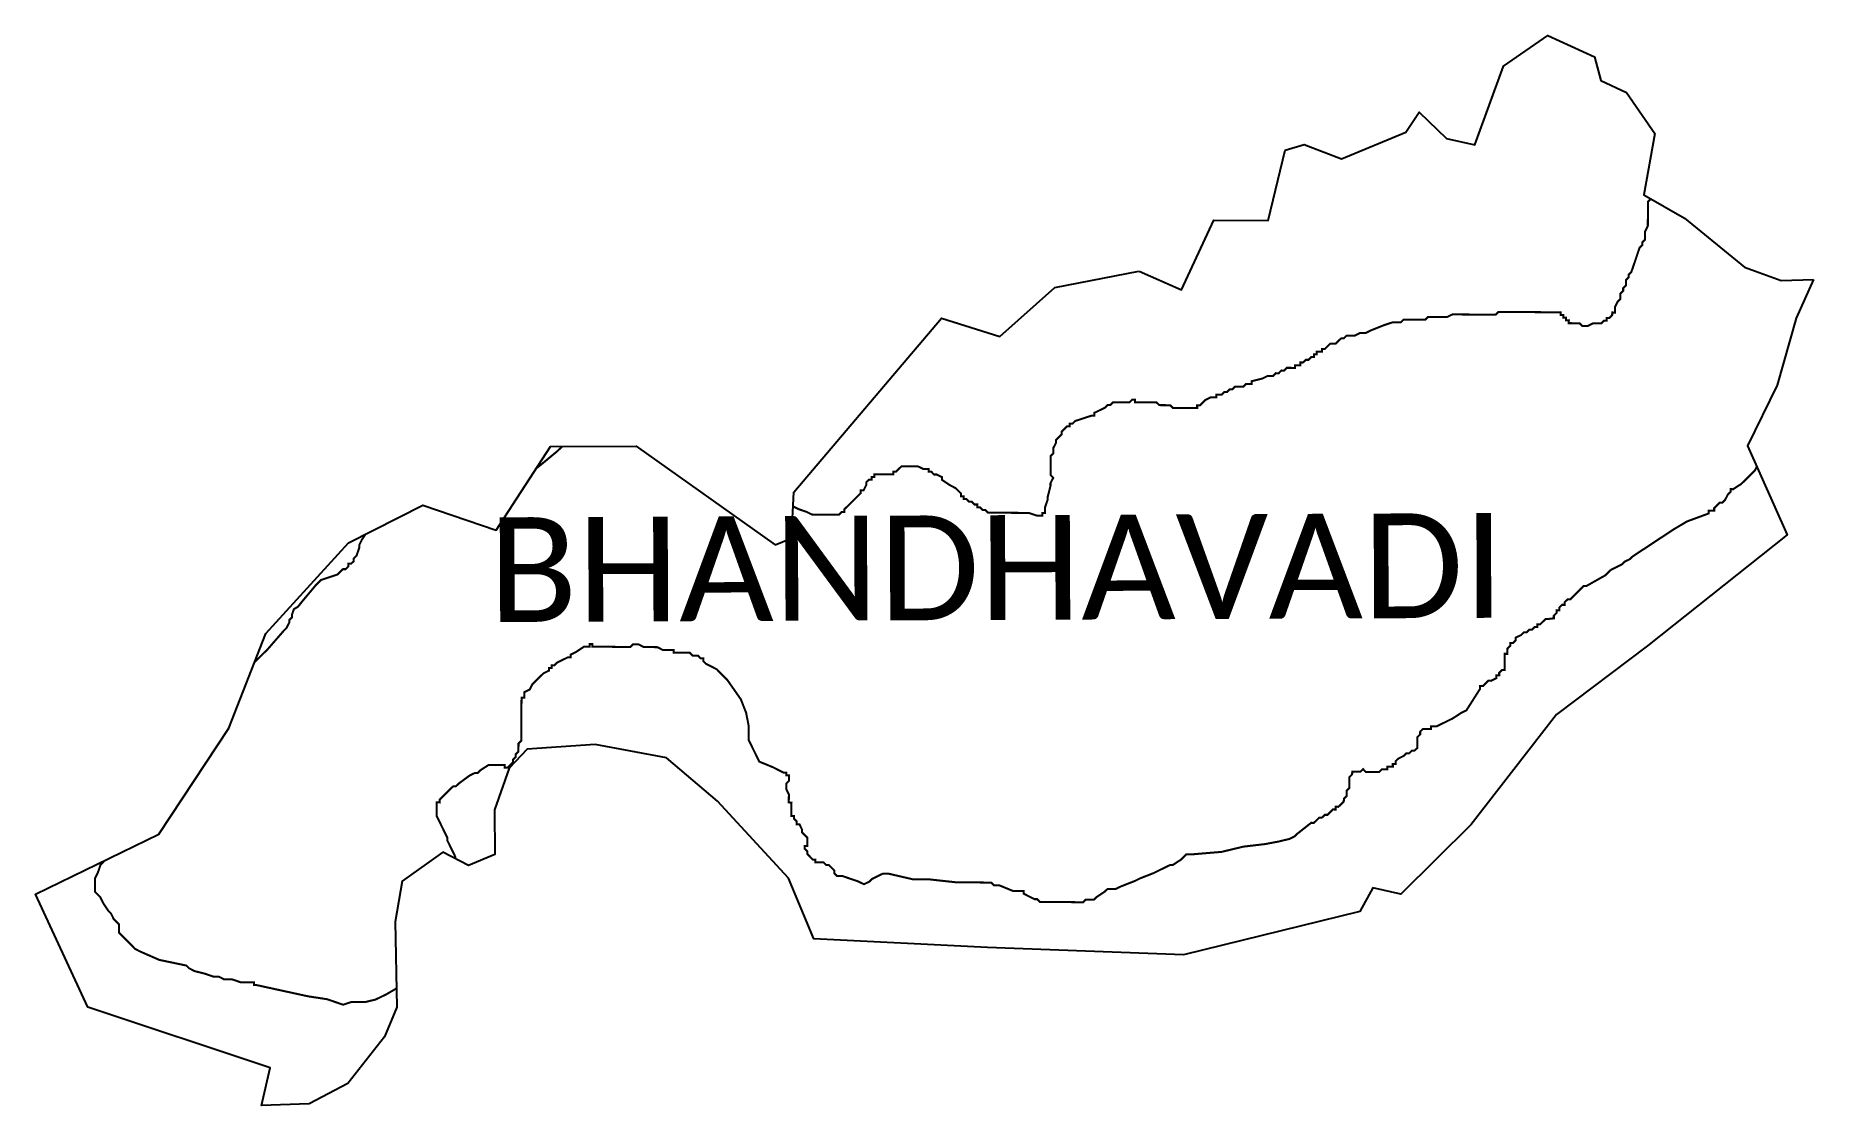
# Model space of a CAD drawing. Header units: metres. Extents: x 321833 to 324480, y 1838067 to 1839661.
import ezdxf

# ---------------------------------------------------------------- set-up
doc = ezdxf.new("R2010")
doc.units = ezdxf.units.M
for name, color, linetype in [('HAZARDS LINE', 1, 'Continuous'), ('village', 3, 'Continuous'), ('VILLAGE NAME', 250, 'Continuous')]:
    doc.layers.add(name, color=color, linetype=linetype)
doc.styles.get("Standard").update_dxf_attribs({"font": 'simplex.shx'})

msp = doc.modelspace()

# ---------------------------------------------------------------- linework, layer by layer
at = {"color": 3, "true_color": 0x00ff00, "flags": 128}
msp.add_lwpolyline([(323350.8, 1839285.7), (323475.9, 1839309.9)], dxfattribs=at)
at = {"layer": 'HAZARDS LINE', "lineweight": 18, "const_width": 3.03}
for points in [[(322961, 1838959.7), (322968.9, 1838955.7), (322981, 1838951.6), (322989, 1838947.6), (323029.4, 1838947.4), (323033.4, 1838951.4), (323037.5, 1838951.4), (323037.5, 1838955.4), (323053.7, 1838971.5), (323057.7, 1838975.5), (323061.8, 1838979.5), (323061.8, 1838983.5), (323065.9, 1838983.5), (323069.9, 1838991.6), (323069.9, 1838995.6), (323074, 1838999.6), (323078, 1838999.6), (323078.1, 1839003.6), (323082.1, 1839003.6), (323082.1, 1839007.6), (323110.3, 1839007.5), (323110.4, 1839011.5), (323114.4, 1839011.5), (323118.4, 1839015.5), (323122.5, 1839019.5), (323146.7, 1839019.4), (323154.8, 1839015.4), (323162.8, 1839015.3), (323162.8, 1839011.3), (323166.8, 1839011.3), (323170.8, 1839007.2), (323174.9, 1839007.2), (323182.9, 1839003.1), (323182.9, 1838999.1), (323195, 1838991), (323203, 1838986.9), (323207, 1838982.8), (323211, 1838978.8), (323211, 1838974.7), (323215.1, 1838974.7), (323215, 1838970.7), (323219.1, 1838970.7), (323223.1, 1838966.6), (323227.1, 1838966.6), (323231.1, 1838962.5), (323235.2, 1838962.5), (323235.2, 1838958.5), (323239.2, 1838958.5), (323243.2, 1838954.4), (323247.2, 1838954.4), (323251.2, 1838950.3), (323311.8, 1838950), (323323.8, 1838946), (323331.9, 1838945.9), (323331.9, 1838950), (323336, 1838949.9), (323336, 1838958), (323340.1, 1838970.1), (323340.1, 1838974.1), (323344.2, 1838990.2), (323344.2, 1838994.3), (323348.3, 1839002.3), (323344.3, 1839006.4), (323344.4, 1839034.6), (323348.5, 1839038.6), (323348.5, 1839046.7), (323352.6, 1839054.7), (323352.6, 1839058.8), (323356.7, 1839062.8), (323360.7, 1839066.8), (323360.7, 1839070.8), (323364.8, 1839074.9), (323368.8, 1839078.9), (323372.9, 1839078.9), (323372.9, 1839082.9), (323376.9, 1839082.9), (323381, 1839086.9), (323405.2, 1839094.8), (323409.3, 1839094.8), (323409.3, 1839098.9), (323425.5, 1839106.8), (323429.5, 1839110.9), (323433.5, 1839110.8), (323437.6, 1839114.9), (323461.8, 1839114.7), (323465.9, 1839118.8), (323469.9, 1839118.7), (323469.9, 1839114.7), (323502.1, 1839114.5), (323506.2, 1839110.5), (323522.3, 1839110.4), (323526.3, 1839106.4), (323562.6, 1839106.2), (323562.6, 1839110.2), (323566.7, 1839110.2), (323570.7, 1839114.2), (323574.8, 1839118.2), (323582.8, 1839122.2), (323590.9, 1839122.2), (323590.9, 1839126.2), (323599, 1839126.2), (323603.1, 1839130.2), (323607.1, 1839130.2), (323611.1, 1839134.2), (323615.2, 1839134.2), (323619.2, 1839138.2), (323631.3, 1839138.1), (323635.4, 1839142.1), (323643.5, 1839142.1), (323643.5, 1839146.1), (323659.6, 1839150.1), (323667.7, 1839154.1), (323675.8, 1839154.1), (323679.8, 1839158.1), (323683.9, 1839158), (323687.9, 1839162.1), (323692, 1839162), (323696, 1839166.1), (323708.1, 1839166), (323708.1, 1839170), (323716.2, 1839170), (323716.2, 1839174), (323720.2, 1839174), (323724.3, 1839178), (323728.3, 1839178), (323732.4, 1839182), (323736.4, 1839182), (323736.4, 1839186), (323740.5, 1839186), (323740.5, 1839190.1), (323748.6, 1839190), (323748.6, 1839194), (323752.6, 1839194), (323760.7, 1839202.1), (323768.8, 1839202), (323772.8, 1839206), (323776.9, 1839210), (323780.9, 1839210), (323785, 1839214), (323797.1, 1839214), (323805.2, 1839218), (323813.2, 1839217.9), (323821.3, 1839221.9), (323841.5, 1839229.9), (323853.7, 1839233.9), (323865.8, 1839233.8), (323869.8, 1839237.8), (323902.1, 1839237.7), (323906.1, 1839241.7), (323934.4, 1839241.6), (323942.5, 1839245.6), (324007, 1839245.3), (324011, 1839249.3), (324103.8, 1839248.8), (324103.8, 1839244.8), (324107.8, 1839244.8), (324107.8, 1839240.7), (324111.8, 1839240.7), (324111.8, 1839236.7), (324115.9, 1839236.7), (324115.8, 1839232.6), (324132, 1839232.5), (324136, 1839228.5), (324144.1, 1839228.5), (324152.1, 1839232.4), (324164.2, 1839232.4), (324168.3, 1839236.4), (324172.3, 1839236.4), (324172.4, 1839240.4), (324176.4, 1839240.4), (324180.4, 1839244.4), (324180.5, 1839248.5), (324184.5, 1839248.4), (324184.5, 1839256.5), (324188.6, 1839264.6), (324192.7, 1839268.6), (324192.7, 1839276.6), (324196.8, 1839280.6), (324196.8, 1839284.7), (324200.8, 1839288.7), (324200.9, 1839296.8), (324204.9, 1839300.8), (324204.9, 1839304.8), (324209, 1839308.8), (324217.2, 1839333), (324221.3, 1839345.1), (324225.3, 1839349.1), (324225.3, 1839353.1), (324229.4, 1839357.1), (324229.4, 1839369.2), (324233.5, 1839377.3), (324233.7, 1839413.6), (324237.7, 1839417.6), (324237.8, 1839418)], [(322578.7, 1839016.3), (322586, 1839022.1), (322610.3, 1839042.2), (322617.2, 1839049)]]:
    msp.add_lwpolyline(points, dxfattribs=at)
at = {"layer": 'HAZARDS LINE', "lineweight": 18}
for points in [[(324395.8, 1839018.8, 3.03, 3.03, 0), (324393.1, 1839013.4, 3.03, 3.03, 0), (324389.1, 1839009.4, 3.03, 3.03, 0), (324381, 1839001.4, 3.03, 3.03, 0), (324372.9, 1838993.4, 3.03, 3.03, 0), (324360.7, 1838985.3, 3.03, 3.03, 0), (324356.7, 1838985.4, 3.03, 3.03, 0), (324356.7, 1838981.3, 3.03, 3.03, 0), (324352.6, 1838977.3, 3.03, 3.03, 0), (324348.5, 1838969.3, 3.03, 3.03, 0), (324344.5, 1838965.3, 3.03, 3.03, 0), (324340.5, 1838965.3, 3.03, 3.03, 0), (324336.4, 1838961.3, 3.03, 3.03, 0), (324332.3, 1838957.2, 3.03, 3.03, 0), (324332.3, 1838953.2, 3.03, 3.03, 0), (324324.3, 1838953.2, 3.03, 3.03, 0), (324324.2, 1838949.2, 3.03, 3.03, 0), (324291.9, 1838937.3, 3.03, 3.03, 0), (324271.7, 1838925.3, 3.03, 3.03, 0), (324211, 1838885.2, 3.03, 3.03, 0), (324206.9, 1838881.2, 3.03, 3.03, 0), (324198.8, 1838877.2, 3.03, 3.03, 0), (324194.8, 1838873.2, 3.03, 3.03, 0), (324186.7, 1838869.2, 3.03, 3.03, 0), (324178.6, 1838865.2, 3.03, 3.03, 0), (324170.5, 1838857.2, 3.03, 3.03, 0), (324142.2, 1838841.2, 3.03, 3.03, 0), (324138.2, 1838841.2, 3.03, 3.03, 0), (324134.1, 1838837.2, 3.03, 3.03, 0), (324126, 1838829.1, 3.03, 3.03, 0), (324122, 1838825.1, 3.03, 3.03, 0), (324117.9, 1838821.1, 3.03, 3.03, 0), (324113.9, 1838821.1, 3.03, 3.03, 0), (324109.8, 1838817.1, 3.03, 3.03, 0), (324109.8, 1838813.1, 3.03, 3.03, 0), (324105.8, 1838813.1, 3.03, 3.03, 0), (324101.7, 1838809.1, 3.03, 3.03, 0), (324101.7, 1838805, 3.03, 3.03, 0), (324097.7, 1838805.1, 3.03, 3.03, 0), (324097.6, 1838801, 3.03, 3.03, 0), (324093.6, 1838797, 3.03, 3.03, 0), (324093.6, 1838793, 3.03, 3.03, 0), (324085.4, 1838792, 3.02, 3.02, 0), (324081.4, 1838792, 3.02, 3.02, 0), (324077.3, 1838788, 3.02, 3.02, 0), (324073.2, 1838784, 3.02, 3.02, 0), (324069.2, 1838784.1, 3.02, 3.02, 0), (324069.2, 1838780, 3.02, 3.02, 0), (324065.1, 1838780.1, 3.02, 3.02, 0), (324061.1, 1838776.1, 3.02, 3.02, 0), (324057.1, 1838776.1, 3.02, 3.02, 0), (324053, 1838772.1, 3.02, 3.02, 0), (324049, 1838772.1, 3.02, 3.02, 0), (324044.9, 1838768.1, 3.02, 3.02, 0), (324036.8, 1838764.2, 3.02, 3.02, 0), (324036.8, 1838760.1, 3.02, 3.02, 0), (324032.7, 1838756.1, 3.02, 3.02, 0), (324028.7, 1838756.2, 3.02, 3.02, 0), (324028.7, 1838752.1, 3.02, 3.02, 0), (324024.6, 1838748.1, 3.02, 3.02, 0), (324024.5, 1838740.1, 3.02, 3.02, 0), (324020.5, 1838740.1, 3.02, 3.02, 0), (324020.3, 1838715.9, 3.02, 3.02, 0), (324016.3, 1838715.9, 3.02, 3.02, 0), (324012.2, 1838711.9, 3.02, 3.02, 0), (324012.2, 1838707.9, 3.02, 3.02, 0), (324008.1, 1838707.9, 3.02, 3.02, 0), (324008.1, 1838703.9, 3.02, 3.02, 0), (324000, 1838699.9, 3.02, 3.02, 0), (323996, 1838700, 3.02, 3.02, 0), (323991.9, 1838696, 3.02, 3.02, 0), (323987.9, 1838692, 3.02, 3.02, 0), (323983.8, 1838692, 3.02, 3.02, 0), (323983.8, 1838688, 3.02, 3.02, 0), (323963.4, 1838655.9, 3.02, 3.02, 0), (323955.3, 1838651.9, 3.02, 3.02, 0), (323943.1, 1838643.9, 3.02, 3.02, 0), (323918.9, 1838632, 3.02, 3.02, 0), (323910.8, 1838632.1, 3.02, 3.02, 0), (323910.8, 1838628.1, 3.02, 3.02, 0), (323898.7, 1838628.2, 3.02, 3.02, 0), (323894.6, 1838624.2, 3.02, 3.02, 0), (323894.6, 1838620.1, 3.02, 3.02, 0), (323890.5, 1838616.1, 3.02, 3.02, 0), (323890.4, 1838600, 3.02, 3.02, 0), (323886.3, 1838596, 3.02, 3.02, 0), (323882.3, 1838596, 3.02, 3.02, 0), (323878.2, 1838592, 3.02, 3.02, 0), (323874.2, 1838592.1, 3.02, 3.02, 0), (323870.2, 1838588.1, 3.02, 3.02, 0), (323862.1, 1838584.1, 3.02, 3.02, 0), (323858, 1838580.1, 3.02, 3.02, 0), (323858, 1838576.1, 3.02, 3.02, 0), (323853.9, 1838576.1, 3.02, 3.02, 0), (323853.9, 1838572.1, 3.02, 3.02, 0), (323845.8, 1838572.1, 3.02, 3.02, 0), (323845.8, 1838568.1, 3.02, 3.02, 0), (323837.7, 1838568.2, 3.02, 3.02, 0), (323833.7, 1838564.2, 3.02, 3.02, 0), (323813.5, 1838564.3, 3.02, 3.02, 0), (323809.5, 1838568.4, 3.02, 3.02, 0), (323805.5, 1838564.4, 3.02, 3.02, 0), (323793.4, 1838564.5, 3.02, 3.02, 0), (323793.3, 1838560.5, 3.02, 3.02, 0), (323789.3, 1838556.5, 3.02, 3.02, 0), (323789.2, 1838540.3, 3.02, 3.02, 0), (323785.1, 1838536.3, 3.02, 3.02, 0), (323785, 1838528.3, 3.02, 3.02, 0), (323781, 1838524.3, 3.02, 3.02, 0), (323780.9, 1838520.2, 3.02, 3.02, 0), (323776.9, 1838516.2, 3.02, 3.02, 0), (323772.8, 1838512.2, 3.02, 3.02, 0), (323768.8, 1838512.3, 3.02, 3.02, 0), (323768.7, 1838508.2, 3.02, 3.02, 0), (323764.7, 1838508.3, 3.02, 3.02, 0), (323760.7, 1838504.3, 3.02, 3.02, 0), (323756.6, 1838500.3, 3.02, 3.02, 0), (323752.6, 1838500.3, 3.02, 3.02, 0), (323748.5, 1838496.3, 3.02, 3.02, 0), (323744.5, 1838496.3, 3.02, 3.02, 0), (323740.4, 1838492.3, 3.02, 3.02, 0), (323736.3, 1838488.3, 3.02, 3.02, 0), (323732.3, 1838488.4, 3.02, 3.02, 0), (323712, 1838472.4, 3.02, 3.02, 0), (323708, 1838468.4, 3.02, 3.02, 0), (323699.9, 1838464.4, 3.02, 3.02, 0), (323683.7, 1838460.5, 3.02, 3.02, 0), (323663.5, 1838456.7, 3.02, 3.02, 0), (323631.3, 1838452.9, 3.02, 3.02, 0), (323598.9, 1838445.1, 3.02, 3.02, 0), (323554.6, 1838441.4, 3.02, 3.02, 0), (323546.5, 1838441.5, 3.02, 3.02, 0), (323542.5, 1838437.5, 3.02, 3.02, 0), (323538.4, 1838433.5, 3.02, 3.02, 0), (323526.2, 1838425.5, 3.02, 3.02, 0), (323522.2, 1838425.5, 3.02, 3.02, 0), (323514.1, 1838421.6, 3.02, 3.02, 0), (323506, 1838417.6, 3.02, 3.02, 0), (323497.9, 1838413.6, 3.02, 3.02, 0), (323477.7, 1838405.7, 3.02, 3.02, 0), (323469.6, 1838401.7, 3.02, 3.02, 0), (323449.4, 1838393.8, 3.02, 3.02, 0), (323441.3, 1838389.9, 3.02, 3.02, 0), (323429.2, 1838390, 3.02, 3.02, 0), (323425.1, 1838386, 3.02, 3.02, 0), (323413, 1838378, 3.02, 3.02, 0), (323408.9, 1838374, 3.02, 3.02, 0), (323396.8, 1838374.1, 3.02, 3.02, 0), (323392.8, 1838370.1, 3.02, 3.02, 0), (323328.3, 1838370.6, 3.02, 3.02, 0), (323324.3, 1838374.7, 3.02, 3.02, 0), (323320.3, 1838374.7, 3.02, 3.02, 0), (323312.2, 1838378.8, 3.02, 3.02, 0), (323304.2, 1838382.9, 3.02, 3.02, 0), (323304.2, 1838386.9, 3.02, 3.02, 0), (323288.1, 1838387, 3.02, 3.02, 0), (323268, 1838395.3, 3.02, 3.02, 0), (323260, 1838395.3, 3.02, 3.02, 0), (323256, 1838399.4, 3.02, 3.02, 0), (323203.6, 1838399.8, 3.02, 3.02, 0), (323163.3, 1838404.2, 3.02, 3.02, 0), (323139.1, 1838404.3, 3.02, 3.02, 0), (323102.9, 1838412.7, 3.02, 3.02, 0), (323094.8, 1838412.8, 3.02, 3.02, 0), (323078.6, 1838404.8, 3.02, 3.02, 0), (323074.6, 1838400.8, 3.02, 3.02, 0), (323066.5, 1838396.9, 3.02, 3.02, 0), (323058.4, 1838400.9, 3.02, 3.02, 0), (323034.3, 1838409.2, 3.02, 3.02, 0), (323026.3, 1838409.3, 3.02, 3.02, 0), (323022.3, 1838413.3, 3.02, 3.02, 0), (323022.3, 1838417.4, 3.02, 3.02, 0), (323018.3, 1838421.4, 3.02, 3.02, 0), (323014.3, 1838425.5, 3.02, 3.02, 0), (323010.3, 1838425.5, 3.02, 3.02, 0), (323006.3, 1838429.6, 3.02, 3.02, 0), (322994.2, 1838429.7, 3.02, 3.02, 0), (322994.2, 1838433.7, 3.02, 3.02, 0), (322990.2, 1838433.7, 3.02, 3.02, 0), (322986.2, 1838437.8, 3.02, 3.02, 0), (322982.2, 1838441.9, 3.02, 3.02, 0), (322982.2, 1838445.9, 3.02, 3.02, 0), (322978.2, 1838450, 3.02, 3.02, 0), (322978.2, 1838454, 3.02, 3.02, 0), (322982.3, 1838454, 3.02, 3.02, 0), (322982.4, 1838466.1, 3.02, 3.02, 0), (322978.4, 1838470.1, 3.02, 3.02, 0), (322974.4, 1838474.2, 3.02, 3.02, 0), (322974.4, 1838478.2, 3.02, 3.02, 0), (322970.4, 1838486.3, 3.02, 3.02, 0), (322966.4, 1838486.3, 3.02, 3.02, 0), (322966.4, 1838490.4, 3.02, 3.02, 0), (322962.4, 1838494.4, 3.02, 3.02, 0), (322962.5, 1838498.5, 3.02, 3.02, 0), (322958.4, 1838498.5, 3.02, 3.02, 0), (322958.6, 1838518.6, 3.02, 3.02, 0), (322954.6, 1838518.7, 3.02, 3.02, 0), (322954.7, 1838530.8, 3.02, 3.02, 0), (322950.7, 1838538.9, 3.02, 3.02, 0), (322950.8, 1838546.9, 3.02, 3.02, 0), (322954.8, 1838550.9, 3.02, 3.02, 0), (322954.9, 1838559, 3.02, 3.02, 0), (322950.9, 1838559, 3.02, 3.02, 0), (322950.9, 1838563.1, 3.02, 3.02, 0), (322946.9, 1838563.1, 3.02, 3.02, 0), (322930.8, 1838571.3, 3.02, 3.02, 0), (322910.7, 1838579.5, 3.02, 3.02, 0), (322894.8, 1838611.9, 3.02, 3.02, 0), (322895, 1838632, 3.02, 3.02, 0), (322891.1, 1838652.2, 3.02, 3.02, 0), (322883.2, 1838672.4, 3.02, 3.02, 0), (322863.3, 1838700.8, 3.02, 3.02, 0), (322847.3, 1838717.1, 3.02, 3.02, 0), (322831.2, 1838725.3, 3.02, 3.02, 0), (322827.2, 1838729.3, 3.02, 3.02, 0), (322827.3, 1838733.4, 3.02, 3.02, 0), (322823.2, 1838733.4, 3.02, 3.02, 0), (322819.2, 1838737.5, 3.02, 3.02, 0), (322811.2, 1838737.5, 3.02, 3.02, 0), (322807.2, 1838741.6, 3.02, 3.02, 0), (322783, 1838741.8, 3.02, 3.02, 0), (322783, 1838745.8, 3.02, 3.02, 0), (322766.9, 1838745.9, 3.02, 3.02, 0), (322758.9, 1838750, 3.02, 3.02, 0), (322738.7, 1838750.2, 3.02, 3.02, 0), (322730.7, 1838754.3, 3.02, 3.02, 0), (322722.6, 1838754.3, 3.02, 3.02, 0), (322718.6, 1838750.3, 3.02, 3.02, 0), (322662.1, 1838750.8, 3.02, 3.02, 0), (322662.2, 1838754.8, 3.02, 3.02, 0), (322658.1, 1838754.8, 3.02, 3.02, 0), (322658.1, 1838750.8, 3.02, 3.02, 0), (322650, 1838750.9, 3.02, 3.02, 0), (322637.9, 1838742.9, 3.02, 3.02, 0), (322629.8, 1838738.9, 3.02, 3.02, 0), (322629.8, 1838734.9, 3.02, 3.02, 0), (322625.7, 1838734.9, 3.02, 3.02, 0), (322609.5, 1838727, 3.02, 3.02, 0), (322605.5, 1838723, 3.02, 3.02, 0), (322601.4, 1838723, 3.02, 3.02, 0), (322601.4, 1838719, 3.02, 3.02, 0), (322597.4, 1838719, 3.02, 3.02, 0), (322597.4, 1838715, 3.02, 3.02, 0), (322589.3, 1838711, 3.02, 3.02, 0), (322577.1, 1838699, 3.02, 3.02, 0), (322573, 1838695, 3.02, 3.02, 0), (322568.9, 1838687, 3.02, 3.02, 0), (322560.8, 1838683, 3.02, 3.02, 0), (322560.8, 1838675, 3.02, 3.02, 0), (322556.7, 1838675, 3.02, 3.02, 0), (322556.2, 1838610.5, 3.02, 3.02, 0), (322552.2, 1838606.5, 3.02, 3.02, 0), (322552.1, 1838594.4, 3.02, 3.02, 0), (322548, 1838590.4, 3.02, 3.02, 0), (322548, 1838586.4, 3.02, 3.02, 0), (322543.9, 1838582.4, 3.02, 3.02, 0), (322543.9, 1838578.4, 3.02, 3.02, 0), (322539.8, 1838574.4, 3.02, 3.02, 0), (322535.7, 1838570.4, 3.02, 3.02, 0), (322531.7, 1838570.4, 3.02, 3.02, 0), (322531.7, 1838574.4, 3.02, 3.02, 0), (322507.6, 1838574.6, 3.02, 3.02, 0), (322495.4, 1838566.6, 3.02, 3.02, 0), (322491.3, 1838562.6, 3.02, 3.02, 0), (322487.3, 1838562.7, 3.02, 3.02, 0), (322479.2, 1838558.7, 3.02, 3.02, 0), (322463, 1838546.7, 3.02, 3.02, 0), (322458.9, 1838542.7, 3.02, 3.02, 0), (322454.9, 1838542.8, 3.02, 3.02, 0), (322450.8, 1838538.8, 3.02, 3.02, 0), (322446.8, 1838534.8, 3.02, 3.02, 0), (322438.7, 1838526.8, 3.02, 3.02, 0), (322434.6, 1838522.8, 3.02, 3.02, 0), (322434.6, 1838518.7, 3.02, 3.02, 0), (322430.5, 1838518.8, 3.02, 3.02, 0), (322430.4, 1838498.6, 3.02, 3.02, 0), (322446.2, 1838466.2, 3.02, 3.02, 0), (322446.2, 1838462.2, 3.02, 3.02, 0), (322454.1, 1838446, 3.02, 3.02, 0), (322458.1, 1838437.9, 3.02, 3.02, 0), (322458.1, 1838434.9, 3.02, 3.02, 0)], [(322159.4, 1838727.9, 3.02, 3.02, 0), (322178.4, 1838746.5, 3.02, 3.02, 0), (322202.8, 1838774.6, 3.02, 3.02, 0), (322206.8, 1838778.6, 3.02, 3.02, 0), (322210.9, 1838786.6, 3.02, 3.02, 0), (322211, 1838790.6, 3.02, 3.02, 0), (322215, 1838794.6, 3.02, 3.02, 0), (322215.1, 1838798.7, 3.02, 3.02, 0), (322217.8, 1838806.7, 3.03, 3.03, 0), (322223.8, 1838810.2, 3.03, 3.03, 0), (322230.1, 1838818.1, 3.03, 3.03, 0), (322250.3, 1838842.2, 3.03, 3.03, 0), (322254.4, 1838846.2, 3.03, 3.03, 0), (322258.4, 1838850.2, 3.03, 3.03, 0), (322282.7, 1838858.2, 3.03, 3.03, 0), (322286.7, 1838862.2, 3.03, 3.03, 0), (322290.8, 1838866.2, 3.03, 3.03, 0), (322294.8, 1838866.2, 3.03, 3.03, 0), (322298.9, 1838870.2, 3.03, 3.03, 0), (322298.9, 1838874.2, 3.03, 3.03, 0), (322302.9, 1838874.2, 3.03, 3.03, 0), (322307, 1838878.2, 3.03, 3.03, 0), (322307, 1838882.3, 3.03, 3.03, 0), (322311.1, 1838886.3, 3.03, 3.03, 0), (322315.2, 1838898.4, 3.03, 3.03, 0), (322315.2, 1838902.4, 3.03, 3.03, 0), (322319.2, 1838910.4, 3.03, 3.03, 0), (322324.3, 1838918, 3.03, 3.03, 0)], [(322370.4, 1838241.7, 3.02, 3.02, 0), (322355.7, 1838233.1, 3.02, 3.02, 0), (322339.5, 1838225.2, 3.02, 3.02, 0), (322323.4, 1838221.3, 3.02, 3.02, 0), (322303.2, 1838221.4, 3.02, 3.02, 0), (322291.1, 1838217.5, 3.02, 3.02, 0), (322267, 1838225.7, 3.02, 3.02, 0), (322238.8, 1838230, 3.02, 3.02, 0), (322162.3, 1838246.7, 3.02, 3.02, 0), (322158.3, 1838246.8, 3.02, 3.02, 0), (322158.3, 1838250.8, 3.02, 3.02, 0), (322138.2, 1838251, 3.02, 3.02, 0), (322126.1, 1838255.1, 3.02, 3.02, 0), (322114, 1838255.2, 3.02, 3.02, 0), (322106, 1838259.3, 3.02, 3.02, 0), (322098, 1838259.3, 3.02, 3.02, 0), (322085.9, 1838263.5, 3.02, 3.02, 0), (322069.8, 1838267.6, 3.02, 3.02, 0), (322061.8, 1838271.7, 3.02, 3.02, 0), (322057.8, 1838275.8, 3.02, 3.02, 0), (322017.5, 1838284.2, 3.02, 3.02, 0), (321989.4, 1838296.5, 3.02, 3.02, 0), (321981.4, 1838300.6, 3.02, 3.02, 0), (321969.4, 1838312.8, 3.02, 3.02, 0), (321961.4, 1838320.9, 3.02, 3.02, 0), (321957.4, 1838324.9, 3.02, 3.02, 0), (321957.5, 1838337, 3.02, 3.02, 0), (321953.5, 1838341.1, 3.02, 3.02, 0), (321949.5, 1838345.2, 3.02, 3.02, 0), (321945.5, 1838353.3, 3.02, 3.02, 0), (321941.5, 1838357.3, 3.02, 3.02, 0), (321933.5, 1838369.5, 3.02, 3.02, 0), (321929.6, 1838377.6, 3.02, 3.02, 0), (321925.6, 1838381.6, 3.02, 3.02, 0), (321921.6, 1838385.7, 3.02, 3.02, 0), (321921.7, 1838405.9, 3.02, 3.02, 0), (321925.8, 1838413.9, 3.02, 3.02, 0), (321930, 1838426, 3.02, 3.02, 0), (321934, 1838430, 3.02, 3.02, 0), (321934, 1838431.1, 3.02, 3.02, 0)]]:
    msp.add_lwpolyline(points, format="xyseb", dxfattribs=at)
at = {"layer": 'village', "color": 3, "true_color": 0x00ff00}
for points in [[(323476, 1839309.9, 0), (323539.4, 1839282.1, 0), (323587.4, 1839385.9, 0), (323668.2, 1839385.5, 0), (323693.5, 1839490.5, 0), (323721.8, 1839498.8, 0), (323777.6, 1839477.3, 0), (323873, 1839517.2, 0), (323893.3, 1839546.7, 0), (323933.6, 1839507.7, 0), (323976.1, 1839498, 0), (324018.7, 1839615.4, 0), (324084.6, 1839661, 0), (324154.2, 1839629.5, 0), (324163.4, 1839594.1, 0), (324201.8, 1839576.3, 0), (324244, 1839515.2, 0), (324227.8, 1839423.6, 0), (324288.3, 1839389.2, 0), (324377.2, 1839315.8, 0), (324432.2, 1839296, 0), (324480.1, 1839297.6, 0)], [(324480.1, 1839297.6, 0), (324454.3, 1839240.1, 0), (324426.1, 1839140.1, 0), (324382, 1839049.8, 0), (324441.2, 1838917.1, 0), (324233.1, 1838752.1, 0), (324097.8, 1838649.9, 0), (323970.4, 1838485.7, 0), (323865.9, 1838382.3, 0), (323824, 1838391.4, 0), (323804.8, 1838356.3, 0), (323542.3, 1838291.7, 0), (323250.4, 1838302.6, 0), (322992, 1838315.8, 0), (322954.2, 1838406.1, 0), (322848.3, 1838520.8, 0), (322772.4, 1838585, 0), (322666.5, 1838605, 0), (322564.9, 1838598.3, 0), (322538.5, 1838569.7, 0), (322516.7, 1838507.5, 0), (322516.9, 1838441.4, 0), (322477.6, 1838424.7, 0), (322439.7, 1838444.6, 0), (322379, 1838401.4, 0), (322368.6, 1838340.8, 0), (322370.9, 1838214, 0), (322352.8, 1838169.5, 0), (322298.3, 1838100, 0), (322240.3, 1838070, 0), (322169.6, 1838067.4, 0), (322182.5, 1838123.6, 0), (321911.2, 1838213.7, 0), (321833.2, 1838382.2, 0), (322016.7, 1838471.3, 0), (322120.8, 1838629.3, 0), (322176, 1838770.2, 0), (322299.2, 1838905.2, 0), (322409.9, 1838961.7, 0), (322519, 1838924.4, 0), (322599.8, 1839048.9, 0), (322727.4, 1839049.5, 0), (322934.2, 1838902.3, 0), (322958.6, 1838912.2, 0), (322962.1, 1838980.7, 0), (323182, 1839239.9, 0), (323268.8, 1839212.9, 0), (323350.7, 1839285.7, 0)]]:
    msp.add_polyline3d(points, dxfattribs=at)

# ---------------------------------------------------------------- texts
at = {"layer": 'VILLAGE NAME', "insert": (322507.2, 1838943.4), "char_height": 155.989, "attachment_point": 1, "rotation": 0.2435}
msp.add_mtext_dynamic_manual_height_columns('{\\fCalibri|b0|i0|c0|p34;BHANDHAVADI}', width=1910.584, gutter_width=779.9, heights=[0], dxfattribs=at)

doc.saveas('drawing.dxf')
